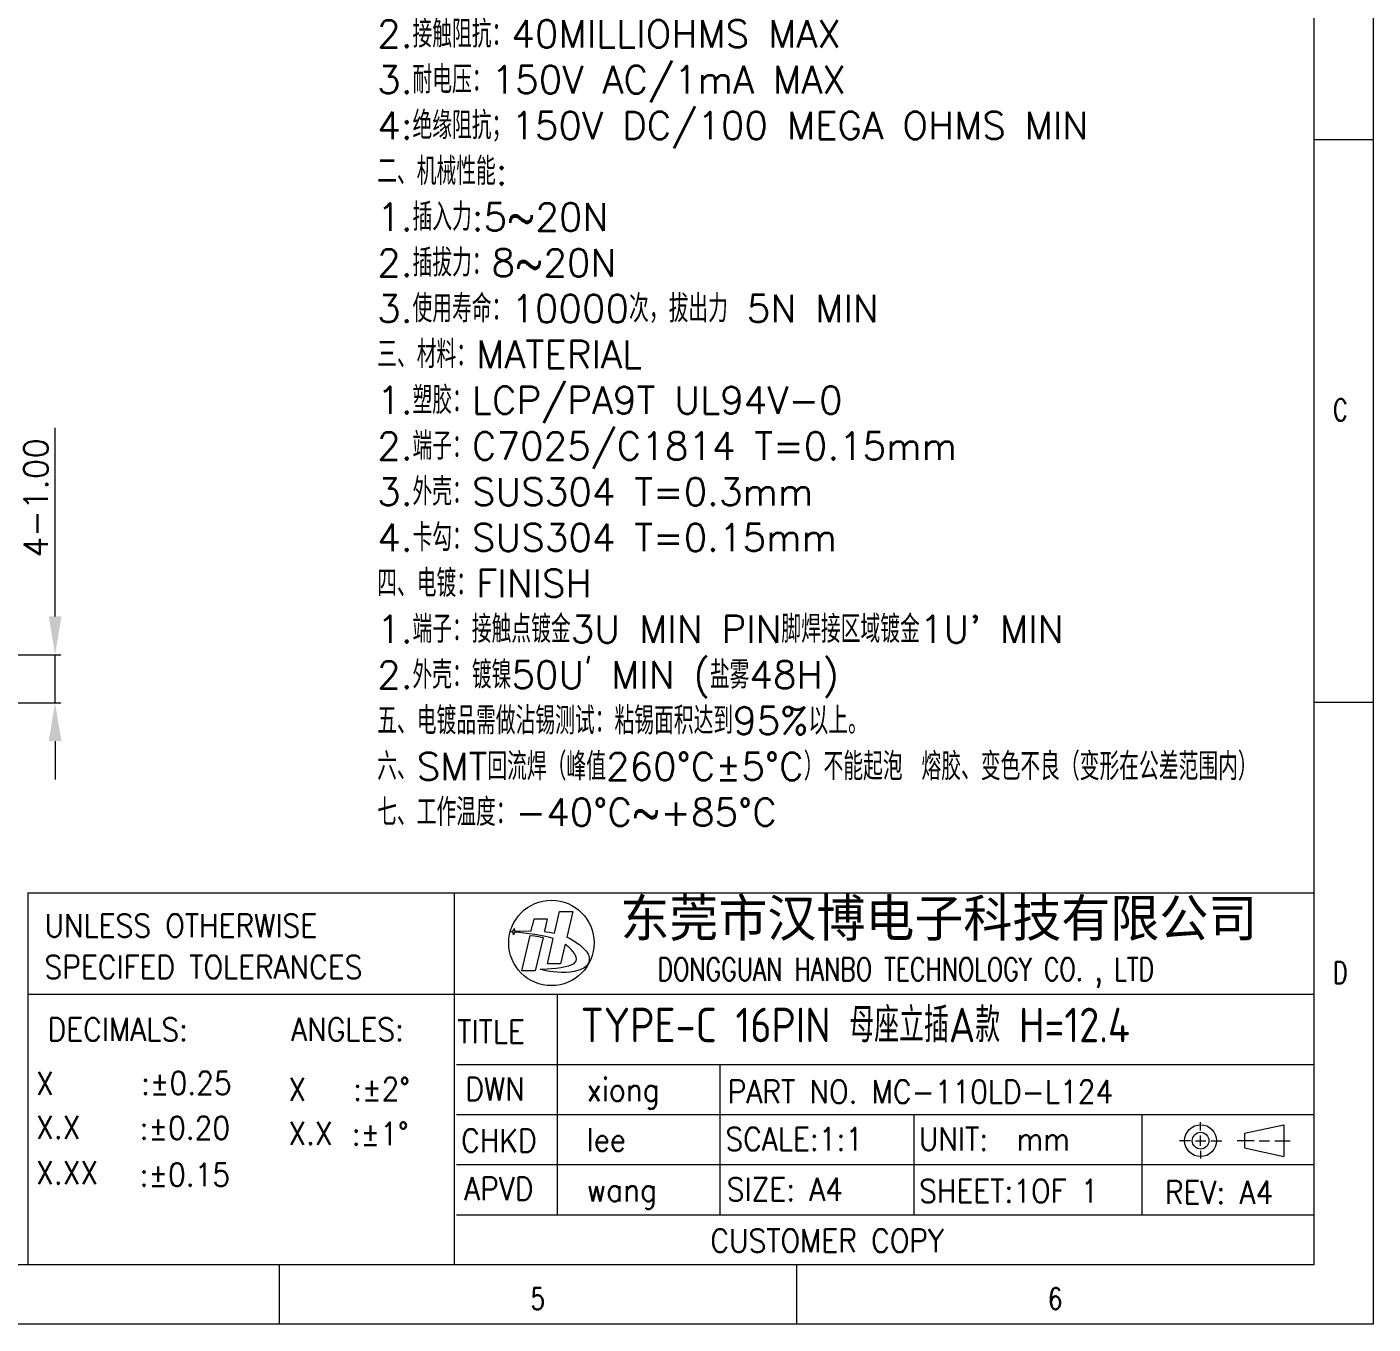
# Model space of a CAD drawing. Extents: x 2510 to 2649, y 709 to 759.
# Drawn here: x 2551.85 to 2579.91, y 709.3 to 736.33 of the extents above; entities that cross this region are included whole.
import ezdxf
from ezdxf.enums import TextEntityAlignment as Align

# ---------------------------------------------------------------- set-up
doc = ezdxf.new("R2010")
doc.units = 0
doc.header["$MEASUREMENT"] = 0
doc.layers.get('0').update_dxf_attribs({"linetype": 'CONTINUOUS', "lineweight": 20})
doc.layers.get('Defpoints').update_dxf_attribs({"linetype": 'CONTINUOUS'})
doc.layers.add('HANBO', color=7, linetype='CONTINUOUS', lineweight=9)
doc.styles.add('3.5号字', font='gbenor.shx', dxfattribs={"height": 3.5, "bigfont": 'gbcbig.shx'})
doc.styles.add('ROMANS', font='ROMANS.SHX', dxfattribs={"bigfont": 'gbcbig.shx'})
doc.styles.add('样式 1', font='gbenor.shx', dxfattribs={"height": 1.2, "bigfont": 'gbcbig.shx'})
doc.dimstyles.new('汉博电子', dxfattribs={"dimtxt": 0.5, "dimasz": 0.8, "dimexe": 0.12, "dimexo": 0.19, "dimgap": 0.15, "dimtad": 1, "dimzin": 1, "dimdsep": 46, "dimtxsty": 'ROMANS', "dimcen": 2.13, "dimclrd": 3, "dimclre": 3, "dimclrt": 2, "dimazin": 2, "dimtfac": 1, "dimtmove": 0, "dimatfit": 3, "dimfxl": 1, "dimlwd": 13, "dimlwe": 13, "dimarcsym": 0})

# ---------------------------------------------------------------- blocks, each defined once
blk = doc.blocks.new('hanbo')
at = {"layer": 'HANBO'}
blk.add_ellipse((-2.076, 0.258), major_axis=(0, 1.277), ratio=1, dxfattribs=at)
at = {"layer": 'HANBO', "color": 7}
for points, knots in [([(-3.194, 0.688), (-3.194, 0.688), (-3.219, 0.622), (-3.219, 0.622), (-3.219, 0.622), (-3.219, 0.622), (-3.292, 0.603), (-3.292, 0.603), (-3.292, 0.603), (-3.292, 0.603), (-3.224, 0.573), (-3.224, 0.573), (-3.224, 0.573), (-3.224, 0.573), (-3.207, 0.502), (-3.207, 0.502), (-3.207, 0.502), (-3.207, 0.502), (-3.179, 0.571), (-3.179, 0.571), (-3.179, 0.571), (-3.179, 0.571), (-3.146, 0.58), (-3.146, 0.58), (-3.146, 0.58), (-2.9, 0.551), (-2.236, 0.485), (-2.026, 0.388), (-2.026, 0.388), (-2.026, 0.388), (-2.198, -0.362), (-2.198, -0.362), (-2.198, -0.362), (-2.198, -0.362), (-1.803, -0.362), (-1.803, -0.362), (-1.803, -0.362), (-1.803, -0.362), (-1.666, 0.218), (-1.666, 0.218), (-1.666, 0.218), (-1.666, 0.218), (-1.423, 0.048), (-1.354, -0.114), (-1.354, -0.114), (-1.285, -0.277), (-1.377, -0.349), (-1.465, -0.39), (-1.465, -0.39), (-1.657, -0.485), (-2.207, -0.521), (-2.417, -0.528), (-2.417, -0.528), (-2.417, -0.528), (-2.141, -0.62), (-1.774, -0.625), (-1.774, -0.625), (-1.407, -0.63), (-1.101, -0.543), (-0.999, -0.398), (-0.999, -0.398), (-0.897, -0.254), (-0.952, -0.084), (-1.037, 0.011), (-1.037, 0.011), (-1.194, 0.188), (-1.397, 0.34), (-1.615, 0.434), (-1.615, 0.434), (-1.615, 0.434), (-1.438, 1.196), (-1.438, 1.196), (-1.438, 1.196), (-1.438, 1.196), (-1.834, 1.196), (-1.834, 1.196), (-1.834, 1.196), (-1.834, 1.196), (-1.985, 0.553), (-1.985, 0.553), (-1.985, 0.553), (-1.985, 0.553), (-2.278, 0.601), (-2.286, 0.602), (-2.286, 0.602), (-2.283, 0.625), (-2.196, 0.983), (-2.196, 0.983), (-2.196, 0.983), (-2.196, 0.983), (-2.591, 0.983), (-2.591, 0.983), (-2.591, 0.983), (-2.62, 0.866), (-2.653, 0.735), (-2.679, 0.625), (-2.679, 0.625), (-2.679, 0.625), (-3.155, 0.61), (-3.155, 0.61), (-3.155, 0.61), (-3.155, 0.61), (-3.176, 0.616), (-3.176, 0.616), (-3.176, 0.616), (-3.176, 0.616), (-3.194, 0.688), (-3.194, 0.688)], [0, 0, 0, 0, 0.035714, 0.035714, 0.035714, 0.035714, 0.071429, 0.071429, 0.071429, 0.071429, 0.107143, 0.107143, 0.107143, 0.107143, 0.142857, 0.142857, 0.142857, 0.142857, 0.178571, 0.178571, 0.178571, 0.178571, 0.214286, 0.214286, 0.214286, 0.214286, 0.25, 0.25, 0.25, 0.25, 0.285714, 0.285714, 0.285714, 0.285714, 0.321429, 0.321429, 0.321429, 0.321429, 0.357143, 0.357143, 0.357143, 0.357143, 0.392857, 0.392857, 0.392857, 0.392857, 0.428571, 0.428571, 0.428571, 0.428571, 0.464286, 0.464286, 0.464286, 0.464286, 0.5, 0.5, 0.5, 0.5, 0.535714, 0.535714, 0.535714, 0.535714, 0.571429, 0.571429, 0.571429, 0.571429, 0.607143, 0.607143, 0.607143, 0.607143, 0.642857, 0.642857, 0.642857, 0.642857, 0.678571, 0.678571, 0.678571, 0.678571, 0.714286, 0.714286, 0.714286, 0.714286, 0.75, 0.75, 0.75, 0.75, 0.785714, 0.785714, 0.785714, 0.785714, 0.821429, 0.821429, 0.821429, 0.821429, 0.857143, 0.857143, 0.857143, 0.857143, 0.892857, 0.892857, 0.892857, 0.892857, 0.928571, 0.928571, 0.928571, 0.928571, 1, 1, 1, 1]), ([(-2.71, 0.482), (-2.71, 0.482), (-2.96, -0.577), (-2.96, -0.577), (-2.96, -0.577), (-2.96, -0.577), (-2.562, -0.577), (-2.562, -0.577), (-2.562, -0.577), (-2.562, -0.577), (-2.328, 0.422), (-2.328, 0.422), (-2.328, 0.422), (-2.328, 0.422), (-2.551, 0.466), (-2.71, 0.482)], [0, 0, 0, 0, 0.2, 0.2, 0.2, 0.2, 0.4, 0.4, 0.4, 0.4, 0.6, 0.6, 0.6, 0.6, 1, 1, 1, 1])]:
    blk.add_open_spline(points, degree=3, knots=knots, dxfattribs=at)
blk = doc.blocks.new('*D172')
at = {"color": 3, "lineweight": 13, "transparency": 16777216}
for p, q in [((2552.438, 724.047), (2552.438, 727.977)), ((2545.439, 723.247), (2552.558, 723.247)), ((2552.438, 722.247), (2552.438, 723.247)), ((2545.439, 722.247), (2552.558, 722.247)), ((2552.438, 721.447), (2552.438, 720.647))]:
    blk.add_line(p, q, dxfattribs=at)
at = {"color": 3, "transparency": 16777216}
for points in [[(2552.305, 724.047), (2552.571, 724.047), (2552.438, 723.247)], [(2552.305, 721.447), (2552.571, 721.447), (2552.438, 722.247)]]:
    blk.add_solid(points, dxfattribs=at)
at = {"layer": 'Defpoints', "color": 0, "transparency": 16777216}
for p in [(2545.249, 723.247), (2545.249, 722.247), (2552.438, 722.247)]:
    blk.add_point(p, dxfattribs=at)
at = {"color": 2, "transparency": 16777216, "insert": (2552.038, 726.518), "char_height": 0.5, "attachment_point": 5, "rotation": 90, "style": 'ROMANS'}
blk.add_mtext('4-1.00', dxfattribs=at)

msp = doc.modelspace()

# ---------------------------------------------------------------- linework, layer by layer
at = {"layer": 'HANBO'}
for p, q in [((2578.671, 733.989), (2579.905, 733.989)), ((2578.671, 722.261), (2579.905, 722.261)), ((2551.869, 718.284), (2578.673, 718.284)), ((2562.911, 711.577), (2562.911, 716.176)), ((2560.803, 714.71), (2578.671, 714.71)), ((2566.301, 711.577), (2566.301, 714.71)), ((2560.803, 713.666), (2578.671, 713.666)), ((2570.333, 713.666), (2570.333, 711.577)), ((2575.087, 713.666), (2575.087, 711.577)), ((2576.311, 713.334), (2576.311, 713.509)), ((2577.226, 713.274), (2578.046, 713.453)), ((2578.046, 713.453), (2578.046, 712.787)), ((2576.311, 713.013), (2576.311, 713.227)), ((2577.226, 713.274), (2577.226, 712.968)), ((2576.097, 713.12), (2575.87, 713.12)), ((2576.204, 713.12), (2576.417, 713.12)), ((2576.311, 712.906), (2576.311, 712.747)), ((2576.524, 713.12), (2576.751, 713.12)), ((2577.427, 713.12), (2577.073, 713.12)), ((2577.226, 712.968), (2578.046, 712.787)), ((2577.534, 713.12), (2577.748, 713.12)), ((2577.855, 713.12), (2578.18, 713.12)), ((2560.803, 712.621), (2578.671, 712.621)), ((2560.803, 711.577), (2578.671, 711.577)), ((2557.107, 710.532), (2557.107, 709.298)), ((2567.889, 710.532), (2567.889, 709.298))]:
    msp.add_line(p, q, dxfattribs=at)
at = {"layer": 'HANBO', "color": 7, "linetype": 'Continuous'}
for p, q in [((2551.869, 718.284), (2551.869, 710.532)), ((2560.764, 710.532), (2560.764, 718.284)), ((2551.869, 716.176), (2578.671, 716.176))]:
    msp.add_line(p, q, dxfattribs=at)
at = {"layer": 'HANBO', "linetype": 'Continuous', "lineweight": 0}
for points in [[(2510.313, 758.681), (2579.905, 758.681), (2579.905, 709.298), (2510.313, 709.298)], [(2511.548, 757.446), (2578.671, 757.446), (2578.673, 710.532), (2511.548, 710.532)]]:
    msp.add_lwpolyline(points, close=True, dxfattribs=at)
at = {"layer": 'HANBO'}
for radius in [0.333, 0.174]:
    msp.add_circle((2576.311, 713.12), radius, dxfattribs=at)

# ---------------------------------------------------------------- block references
at = {"layer": 'HANBO', "xscale": 0.6969600000000001, "yscale": 0.6969600000000001, "zscale": 0.6969600000000001}
msp.add_blockref('hanbo', (2564.229, 717.061), dxfattribs=at)

# ---------------------------------------------------------------- texts
at = {"layer": 'HANBO', "style": 'ROMANS', "width": 0.75}
for s, p in [('C', (2579.224, 728.125)), ('D', (2579.224, 716.396)), ('5', (2562.498, 709.601)), ('6', (2573.28, 709.601))]:
    msp.add_text(s, height=0.453, dxfattribs=at).set_placement(p, align=Align.CENTER)
at = {"layer": 'HANBO', "color": 7, "style": '3.5号字', "width": 1.6}
msp.add_text('东莞市汉博电子科技有限公司', height=0.8863, dxfattribs=at).set_placement((2564.219, 717.286))
at = {"layer": 'HANBO', "style": 'ROMANS'}
for s, height, width, p in [('UNLESS OTHERWISE  ', 0.47986, 0.9, (2552.218, 717.363)), ('SPECIFED TOLERANCES', 0.47986, 0.9, (2552.218, 716.499)), ('DONGGUAN HANBO TECHNOLOGY CO. , LTD', 0.47986, 0.75, (2564.993, 716.453)), ('DECIMALS:', 0.4799, 0.9, (2552.283, 715.198)), ('ANGLES:', 0.4799, 0.9, (2557.358, 715.198)), ('TITLE', 0.4799, 0.9, (2560.82, 715.154)), ('X        ', 0.4799, 0.9, (2552.041, 714.076)), (':%%P0.25', 0.4799, 0.9, (2554.23, 714.081)), ('X        ', 0.4799, 0.9, (2557.299, 713.951)), (':%%P2%%d', 0.4799, 0.9, (2558.65, 713.956)), ('DWN', 0.4799, 0.9, (2560.988, 713.957)), ('xiong', 0.4799, 0.9, (2563.518, 713.943)), ('PART NO. MC-110LD-L124', 0.47986, 0.9, (2566.457, 713.9)), ('X.X        ', 0.47986, 0.9, (2552.041, 713.16)), (':%%P0.20', 0.4799, 0.9, (2554.199, 713.147)), ('X.X        ', 0.47986, 0.9, (2557.299, 713.036)), (':%%P1%%d', 0.4799, 0.9, (2558.62, 713.023)), ('CHKD', 0.4799, 0.9, (2560.901, 712.883)), ('lee', 0.4799, 0.9, (2563.518, 712.899)), ('SCALE:1:1', 0.4799, 0.9, (2566.409, 712.914)), ('UNIT:  mm', 0.4799, 0.9, (2570.44, 712.913)), ('X.XX        ', 0.47986, 0.9, (2552.041, 712.212)), (':%%P0.15', 0.4799, 0.9, (2554.199, 712.171)), ('APVD', 0.4799, 0.9, (2560.963, 711.877)), ('SIZE: A4', 0.4799, 0.9, (2566.435, 711.865)), ('SHEET:1OF 1', 0.47986, 0.9, (2570.446, 711.832)), ('wang', 0.4799, 0.9, (2563.518, 711.854)), ('REV: A4', 0.4799, 0.9, (2575.567, 711.805)), ('CUSTOMER COPY', 0.47986, 0.9, (2566.095, 710.796))]:
    msp.add_text(s, height=height, dxfattribs=dict(at, width=width)).set_placement(p)
at = {"layer": 'HANBO', "style": '样式 1'}
msp.add_text('TYPE-C 16PIN 母座立插A款 H=12.4', height=0.72, dxfattribs=at).set_placement((2563.389, 715.171))
at = {"layer": 'HANBO', "color": 3, "insert": (2559.15, 739.336), "char_height": 0.572426, "width": 80.42912, "attachment_point": 1, "style": 'ROMANS'}
msp.add_mtext("特性:^J一、电气性能：ELCTRICAL^J1.额定电流：5.0A^J2.接触阻抗：40MILLIOHMS MAX^J3.耐电压：150V AC/1mA MAX  ^J4:绝缘阻抗；150V DC/100 MEGA OHMS MIN^J二、机械性能:^J1.插入力:5~20N^J2.插拔力：8~20N^J3.使用寿命：10000次，拔出力 5N MIN^J三、材料：MATERIAL^J1.塑胶：LCP/PA9T UL94V-0^J2.端子：C7025/C1814 T=0.15mm^J3.外壳：SUS304 T=0.3mm^J4.卡勾：SUS304 T=0.15mm^J四、电镀：FINISH^J1.端子：接触点镀金3U MIN PIN脚焊接区域镀金1U' MIN^J2.外壳：镀镍50U’ MIN (盐雾48H)^J五、电镀品需做沾锡测试：粘锡面积达到95%以上。^J六、SMT回流焊（峰值260°C±5°C）不能起泡 熔胶、变色不良（变形在公差范围内）^J七、工作温度：-40°C~+85°C", dxfattribs=at)

# ---------------------------------------------------------------- dimensions: what is measured, and where the dimension line sits
at = {"color": 2}
dim = msp.add_linear_dim(base=(2552.438, 722.247), p1=(2545.249, 723.247), p2=(2545.249, 722.247), angle=90, text='4-<>', dimstyle='汉博电子', dxfattribs=at)
dim.commit()
dim.dimension.update_dxf_attribs({"geometry": '*D172', "text_midpoint": (2552.438, 726.518), "dimtype": 160})

doc.saveas('drawing.dxf')
